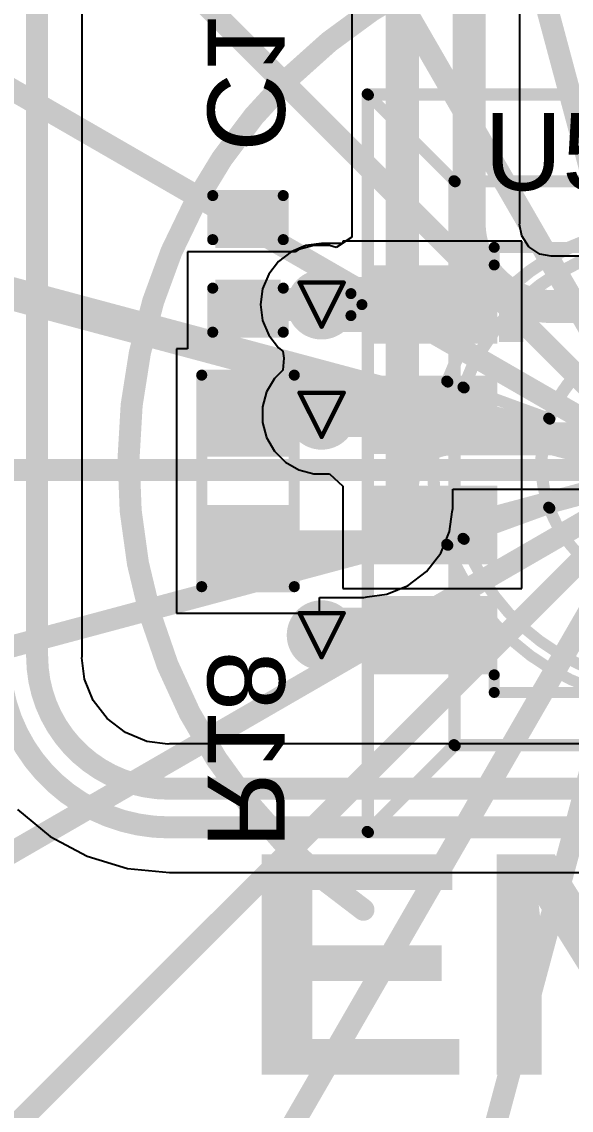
# Model space of a CAD drawing. Header units: inches. Extents: x -7 to 348, y -14 to 159.
# Drawn here: x 28.33 to 34.66, y 12.09 to 24.63 of the extents above; entities that cross this region are included whole.
import ezdxf

# ---------------------------------------------------------------- set-up
doc = ezdxf.new("R2010")
doc.units = ezdxf.units.IN
for name, color, linetype in [('Bottom Layer', 5, 'Continuous'), ('Bottom Overlay', 54, 'Continuous'), ('Bottom Paste', 16, 'Continuous'), ('Bottom Solder', 6, 'Continuous'), ('Dimension', 6, 'Continuous'), ('Drill Drawing', 1, 'Continuous'), ('Fabrication', 76, 'Continuous'), ('Mechanical 4', 56, 'Continuous'), ('Top Layer', 1, 'Continuous'), ('Top Overlay', 2, 'Continuous'), ('Top Paste', 8, 'Continuous'), ('Top Solder', 216, 'Continuous'), ('Via Holes', 16, 'Continuous')]:
    doc.layers.add(name, color=color, linetype=linetype)
doc.styles.add('Arial', font='', dxfattribs={"height": 0.2})
doc.styles.add('Arial Black_Bold', font='', dxfattribs={"height": 0.2})
doc.styles.get('Arial').set_extended_font_data('Arial')
doc.styles.get('Arial Black_Bold').set_extended_font_data('Arial Black', bold=True)

msp = doc.modelspace()

# ---------------------------------------------------------------- hatches: boundary and pattern name
at = {"layer": 'Bottom Layer'}
for points in [[(31.255, 22.083), (30.62, 22.083), (30.62, 22.54), (31.255, 22.54)], [(31.255, 21.143), (30.62, 21.143), (30.62, 21.601), (31.255, 21.601)], [(31.382, 19.721), (30.493, 19.721), (30.493, 20.483), (31.382, 20.483)], [(31.382, 18.197), (30.493, 18.197), (30.493, 18.959), (31.382, 18.959)]]:
    msp.add_hatch(color=5, dxfattribs=at).paths.add_polyline_path(points)
h = msp.add_hatch(color=5, dxfattribs=at)
edge = h.paths.add_edge_path()
edge.add_arc((31.786, 21.372), 0.3, 0, 360)
h = msp.add_hatch(color=5, dxfattribs=at)
edge = h.paths.add_edge_path()
edge.add_arc((31.786, 20.102), 0.3, 0, 360)
h = msp.add_hatch(color=5, dxfattribs=at)
edge = h.paths.add_edge_path()
edge.add_arc((31.786, 17.562), 0.3, 0, 360)
at = {"layer": 'Bottom Paste'}
for points in [[(31.255, 22.083), (30.62, 22.083), (30.62, 22.54), (31.255, 22.54)], [(31.255, 21.143), (30.62, 21.143), (30.62, 21.601), (31.255, 21.601)], [(31.382, 19.721), (30.493, 19.721), (30.493, 20.483), (31.382, 20.483)], [(31.382, 18.197), (30.493, 18.197), (30.493, 18.959), (31.382, 18.959)]]:
    msp.add_hatch(color=16, dxfattribs=at).paths.add_polyline_path(points)
at = {"layer": 'Bottom Solder'}
for points in [[(31.315, 22.023), (30.56, 22.023), (30.56, 22.6), (31.315, 22.6)], [(31.315, 21.083), (30.56, 21.083), (30.56, 21.661), (31.315, 21.661)], [(31.484, 19.619), (30.391, 19.619), (30.391, 20.585), (31.484, 20.585)], [(31.484, 18.095), (30.391, 18.095), (30.391, 19.061), (31.484, 19.061)]]:
    msp.add_hatch(color=6, dxfattribs=at).paths.add_polyline_path(points)
h = msp.add_hatch(color=6, dxfattribs=at)
edge = h.paths.add_edge_path()
edge.add_arc((31.786, 21.372), 0.402, 0, 360)
h = msp.add_hatch(color=6, dxfattribs=at)
edge = h.paths.add_edge_path()
edge.add_arc((31.786, 20.102), 0.402, 0, 360)
h = msp.add_hatch(color=6, dxfattribs=at)
edge = h.paths.add_edge_path()
edge.add_arc((31.786, 17.562), 0.402, 0, 360)
at = {"layer": 'Top Layer'}
for points in [[(32.41, 21.722), (33.71, 21.722), (33.71, 21.022), (32.41, 21.022)], [(32.41, 20.452), (33.71, 20.452), (33.71, 19.752), (32.41, 19.752)], [(32.41, 19.182), (33.71, 19.182), (33.71, 18.482), (32.41, 18.482)], [(32.41, 17.912), (33.71, 17.912), (33.71, 17.212), (32.41, 17.212)]]:
    msp.add_hatch(color=1, dxfattribs=at).paths.add_polyline_path(points)
h = msp.add_hatch(color=1, dxfattribs=at)
edge = h.paths.add_edge_path()
edge.add_arc((31.786, 21.372), 0.3, 0, 360)
h = msp.add_hatch(color=1, dxfattribs=at)
edge = h.paths.add_edge_path()
edge.add_arc((31.786, 20.102), 0.3, 0, 360)
h = msp.add_hatch(color=1, dxfattribs=at)
edge = h.paths.add_edge_path()
edge.add_arc((31.786, 17.562), 0.3, 0, 360)
at = {"layer": 'Top Overlay'}
msp.add_hatch(color=2, dxfattribs=at).paths.add_polyline_path([(33.829, 20.94), (34.109, 20.94), (34.109, 21.601), (33.829, 21.601)])
at = {"layer": 'Top Paste'}
for points in [[(32.41, 21.722), (33.71, 21.722), (33.71, 21.022), (32.41, 21.022)], [(32.41, 20.452), (33.71, 20.452), (33.71, 19.752), (32.41, 19.752)], [(32.41, 19.182), (33.71, 19.182), (33.71, 18.482), (32.41, 18.482)], [(32.41, 17.912), (33.71, 17.912), (33.71, 17.212), (32.41, 17.212)]]:
    msp.add_hatch(color=8, dxfattribs=at).paths.add_polyline_path(points)
at = {"layer": 'Top Solder'}
for points in [[(32.309, 21.824), (33.812, 21.824), (33.812, 20.92), (32.309, 20.92)], [(32.309, 20.554), (33.812, 20.554), (33.812, 19.65), (32.309, 19.65)], [(32.309, 19.284), (33.812, 19.284), (33.812, 18.38), (32.309, 18.38)], [(32.309, 18.014), (33.812, 18.014), (33.812, 17.11), (32.309, 17.11)]]:
    msp.add_hatch(color=216, dxfattribs=at).paths.add_polyline_path(points)
at = {"layer": 'Via Holes'}
h = msp.add_hatch(color=7, dxfattribs=at)
edge = h.paths.add_edge_path()
edge.add_arc((31.786, 21.372), 0.15, 0, 360)
h = msp.add_hatch(color=7, dxfattribs=at)
edge = h.paths.add_edge_path()
edge.add_arc((31.786, 20.102), 0.15, 0, 360)
h = msp.add_hatch(color=7, dxfattribs=at)
edge = h.paths.add_edge_path()
edge.add_arc((31.786, 17.562), 0.15, 0, 360)

# ---------------------------------------------------------------- linework, layer by layer
at = {"layer": 'Bottom Layer'}
for p, q in [((34.068, 22.31), (34.068, 34.639)), ((32.133, 28.107), (32.133, 22.149)), ((34.065, 22.295), (34.068, 22.31)), ((34.091, 22.163), (34.065, 22.295)), ((32.133, 22.149), (31.955, 22.032)), ((34.175, 22.039), (34.091, 22.163)), ((31.48, 21.982), (30.239, 21.982)), ((30.239, 21.982), (30.239, 20.864)), ((31.523, 22.007), (31.48, 21.982)), ((31.696, 22.053), (31.523, 22.007)), ((31.876, 22.053), (31.696, 22.053)), ((31.955, 22.032), (31.876, 22.053)), ((34.299, 21.955), (34.175, 22.039)), ((34.431, 21.929), (34.299, 21.955)), ((34.446, 21.932), (34.431, 21.929)), ((37.74, 21.932), (34.446, 21.932)), ((30.239, 20.864), (30.112, 20.864)), ((30.112, 20.864), (30.112, 19.34)), ((30.112, 19.34), (30.112, 17.816)), ((33.298, 19.021), (33.298, 19.243)), ((33.298, 19.243), (37.74, 19.243)), ((33.261, 18.756), (33.291, 18.984)), ((33.291, 18.984), (33.298, 19.021)), ((33.159, 18.509), (33.261, 18.756)), ((32.996, 18.297), (33.159, 18.509)), ((32.784, 18.135), (32.996, 18.297)), ((32.538, 18.033), (32.784, 18.135)), ((31.763, 17.816), (31.763, 17.995)), ((31.763, 17.995), (32.273, 17.995)), ((32.273, 17.995), (32.309, 18.002)), ((32.309, 18.002), (32.538, 18.033)), ((30.112, 17.816), (31.763, 17.816))]:
    msp.add_line(p, q, dxfattribs=at)
for points, const_width in [([(33.485, 22.31), (33.485, 34.639)], 0.381), ([(32.716, 20.864), (32.716, 34.393)], 0.381), ([(30.938, 21.372), (31.786, 21.372)], 0.381), ([(31.786, 21.372), (32.335, 21.372)], 0.381), ([(34.446, 21.349), (38.565, 21.349)], 0.381), ([(32.716, 19.021), (32.716, 20.991)], 0.381), ([(30.633, 20.102), (31.786, 20.102)], 0.254), ([(33.281, 19.825), (38.565, 19.825)], 0.381), ([(30.938, 18.578), (32.273, 18.578)], 0.381)]:
    msp.add_lwpolyline(points, dxfattribs=dict(at, const_width=const_width))
for points, const_width in [([(33.39, 22.31, 1), (33.581, 22.31, 1)], 0.191), ([(33.39, 22.31, 1), (33.581, 22.31, 1)], 0.191), ([(32.62, 21.753, 1), (32.811, 21.753, 1)], 0.191), ([(30.842, 21.372, 1), (31.033, 21.372, 1)], 0.191), ([(31.691, 21.372, 1), (31.881, 21.372, 1)], 0.191), ([(31.691, 21.372, 1), (31.881, 21.372, 1)], 0.191), ([(32.239, 21.372, 1), (32.43, 21.372, 1)], 0.191), ([(32.239, 21.372, 1), (32.43, 21.372, 1)], 0.191), ([(32.239, 21.372, 1), (32.43, 21.372, 1)], 0.191), ([(34.351, 21.349, 1), (34.541, 21.349, 1)], 0.191), ([(34.351, 21.349, 1), (34.541, 21.349, 1)], 0.191), ([(32.62, 20.991, 1), (32.811, 20.991, 1)], 0.191), ([(32.62, 20.991, 1), (32.811, 20.991, 1)], 0.191), ([(32.62, 20.864, 1), (32.811, 20.864, 1)], 0.191), ([(32.62, 20.391, 1), (32.811, 20.391, 1)], 0.191), ([(30.569, 20.102, 1), (30.696, 20.102, 1)], 0.127), ([(31.722, 20.102, 1), (31.849, 20.102, 1)], 0.127), ([(33.186, 19.825, 1), (33.376, 19.825, 1)], 0.191), ([(33.186, 19.825, 1), (33.376, 19.825, 1)], 0.191), ([(33.186, 19.825, 1), (33.376, 19.825, 1)], 0.191), ([(32.62, 19.26, 1), (32.811, 19.26, 1)], 0.191), ([(32.62, 19.021, 1), (32.811, 19.021, 1)], 0.191), ([(32.62, 19.021, 1), (32.811, 19.021, 1)], 0.191), ([(30.842, 18.578, 1), (31.033, 18.578, 1)], 0.191), ([(32.177, 18.578, 1), (32.368, 18.578, 1)], 0.191), ([(32.177, 18.578, 1), (32.368, 18.578, 1)], 0.191)]:
    msp.add_lwpolyline(points, format="xyb", close=True, dxfattribs=dict(at, const_width=const_width))
at = {"layer": 'Bottom Layer', "const_width": 0.381}
for points in [[(34.446, 21.349, -0.414214), (33.485, 22.31)], [(32.716, 21.753, -0.414214), (32.335, 21.372)], [(32.335, 21.372, -0.414214), (32.716, 20.991)], [(33.281, 19.825, -0.414214), (32.716, 20.391)], [(32.716, 19.26, -0.414214), (33.281, 19.825)], [(32.716, 19.021, -0.414214), (32.273, 18.578)]]:
    msp.add_lwpolyline(points, format="xyb", dxfattribs=at)
at = {"layer": 'Bottom Overlay', "const_width": 0.127}
for points in [[(30.531, 22.629), (31.344, 22.629)], [(30.531, 22.629), (30.531, 22.121)], [(31.344, 22.629), (31.344, 22.121)], [(30.531, 21.562), (30.531, 21.054)], [(31.344, 21.054), (31.344, 21.562)], [(30.531, 21.054), (31.344, 21.054)], [(30.404, 20.559), (30.404, 18.121)], [(30.404, 20.559), (31.471, 20.559)], [(31.471, 20.559), (31.471, 18.121)], [(30.404, 18.121), (31.471, 18.121)]]:
    msp.add_lwpolyline(points, dxfattribs=at)
at = {"layer": 'Bottom Overlay', "const_width": 0.0635}
for points in [[(30.499, 22.629, 1), (30.563, 22.629, 1)], [(30.499, 22.629, 1), (30.563, 22.629, 1)], [(31.312, 22.629, 1), (31.376, 22.629, 1)], [(31.312, 22.629, 1), (31.376, 22.629, 1)], [(30.499, 22.121, 1), (30.563, 22.121, 1)], [(31.312, 22.121, 1), (31.376, 22.121, 1)], [(30.499, 21.562, 1), (30.563, 21.562, 1)], [(31.312, 21.562, 1), (31.376, 21.562, 1)], [(30.499, 21.054, 1), (30.563, 21.054, 1)], [(30.499, 21.054, 1), (30.563, 21.054, 1)], [(31.312, 21.054, 1), (31.376, 21.054, 1)], [(31.312, 21.054, 1), (31.376, 21.054, 1)], [(30.372, 20.559, 1), (30.436, 20.559, 1)], [(30.372, 20.559, 1), (30.436, 20.559, 1)], [(31.439, 20.559, 1), (31.503, 20.559, 1)], [(31.439, 20.559, 1), (31.503, 20.559, 1)], [(30.372, 18.121, 1), (30.436, 18.121, 1)], [(30.372, 18.121, 1), (30.436, 18.121, 1)], [(31.439, 18.121, 1), (31.503, 18.121, 1)], [(31.439, 18.121, 1), (31.503, 18.121, 1)]]:
    msp.add_lwpolyline(points, format="xyb", close=True, dxfattribs=at)
at = {"layer": 'Dimension'}
for points, const_width in [([(28.979, 44.954), (42.676, -6.16)], 0.254), ([(29.163, -5.347), (42.363, 43.915)], 0.254), ([(21.817, 43.704), (50.067, -5.227)], 0.254), ([(22.333, -3.876), (47.833, 40.291)], 0.254), ([(17.944, 37.336), (55.362, -0.082)], 0.254), ([(16.654, 0.307), (52.716, 36.37)], 0.254), ([(11.511, 5.4), (60.306, 33.609)], 0.254), ([(15.044, 31.457), (58.345, 6.457)], 0.254), ([(11.03, 12.827), (59.327, 25.768)], 0.254), ([(12.303, 25.762), (61.168, 12.669)], 0.381), ([(11.711, 19.467), (61.711, 19.467)], 0.254)]:
    msp.add_lwpolyline(points, dxfattribs=dict(at, const_width=const_width))
at = {"layer": 'Dimension', "const_width": 0.254}
for points in [[(58.31, 19.467, 1), (13.31, 19.467, 1)], [(54.56, 19.467, 1), (17.06, 19.467, 1)]]:
    msp.add_lwpolyline(points, format="xyb", close=True, dxfattribs=at)
at = {"layer": 'Drill Drawing', "const_width": 0.0508}
for points in [[(31.532, 21.626), (32.04, 21.626)], [(31.532, 21.626), (31.786, 21.118)], [(31.786, 21.118), (32.04, 21.626)], [(31.532, 20.356), (32.04, 20.356)], [(31.532, 20.356), (31.786, 19.848)], [(31.786, 19.848), (32.04, 20.356)], [(31.532, 17.816), (32.04, 17.816)], [(31.532, 17.816), (31.786, 17.308)], [(31.786, 17.308), (32.04, 17.816)]]:
    msp.add_lwpolyline(points, dxfattribs=at)
at = {"layer": 'Drill Drawing', "const_width": 0.0254}
for points in [[(31.519, 21.626, 1), (31.545, 21.626, 1)], [(31.519, 21.626, 1), (31.545, 21.626, 1)], [(32.027, 21.626, 1), (32.053, 21.626, 1)], [(32.027, 21.626, 1), (32.053, 21.626, 1)], [(31.773, 21.118, 1), (31.799, 21.118, 1)], [(31.773, 21.118, 1), (31.799, 21.118, 1)], [(31.519, 20.356, 1), (31.545, 20.356, 1)], [(31.519, 20.356, 1), (31.545, 20.356, 1)], [(32.027, 20.356, 1), (32.053, 20.356, 1)], [(32.027, 20.356, 1), (32.053, 20.356, 1)], [(31.773, 19.848, 1), (31.799, 19.848, 1)], [(31.773, 19.848, 1), (31.799, 19.848, 1)], [(31.519, 17.816, 1), (31.545, 17.816, 1)], [(31.519, 17.816, 1), (31.545, 17.816, 1)], [(32.027, 17.816, 1), (32.053, 17.816, 1)], [(32.027, 17.816, 1), (32.053, 17.816, 1)], [(31.773, 17.308, 1), (31.799, 17.308, 1)], [(31.773, 17.308, 1), (31.799, 17.308, 1)]]:
    msp.add_lwpolyline(points, format="xyb", close=True, dxfattribs=at)
at = {"layer": 'Fabrication'}
for points, const_width in [([(22.395, 23.55, -0.436929), (40.83, 32.619)], 0.0127), ([(22.395, 23.55, -0.436929), (40.83, 32.619)], 0.0127), ([(53.194, 31.333, -1.1671), (15.675, 13.587)], 0.0127), ([(53.194, 31.333, -1.1671), (15.675, 13.587)], 0.0127), ([(53.194, 31.333, -1.1671), (15.675, 13.587)], 0.0127), ([(53.194, 31.333, -1.1671), (15.675, 13.587)], 0.0127), ([(54.511, 31.138, -1.205705), (14.177, 15.55)], 0.0127), ([(54.511, 31.138, -1.205705), (14.177, 15.55)], 0.0127), ([(46.068, 30.495, -1.250986), (21.846, 14.074)], 0.0127), ([(46.068, 30.495, -1.250986), (21.846, 14.074)], 0.0127), ([(46.068, 30.495, -1.250986), (21.846, 14.074)], 0.0127), ([(46.068, 30.495, -1.250986), (21.846, 14.074)], 0.0127), ([(44.83, 30.257, -1.342703), (22.394, 15.55)], 0.0127), ([(33.227, 20.491, -0.700208), (38.395, 20.491)], 0.127), ([(33.227, 20.491, -0.700208), (38.395, 20.491)], 0.127), ([(33.227, 20.491, -0.700208), (38.395, 20.491)], 0.127), ([(33.227, 20.491, -0.700208), (38.395, 20.491)], 0.127), ([(33.227, 20.491, -0.700208), (38.395, 20.491)], 0.127), ([(33.227, 20.491, -0.700208), (38.395, 20.491)], 0.127), ([(33.241, 20.479, -0.700208), (38.409, 20.479)], 0.127), ([(33.241, 20.479, -0.700208), (38.409, 20.479)], 0.127), ([(33.241, 20.479, -0.700208), (38.409, 20.479)], 0.127), ([(33.241, 20.479, -0.700208), (38.409, 20.479)], 0.127), ([(33.241, 20.479, -0.700208), (38.409, 20.479)], 0.127), ([(33.241, 20.479, -0.700208), (38.409, 20.479)], 0.127), ([(33.415, 20.422, -0.700208), (38.207, 20.422)], 0.127), ([(33.415, 20.422, -0.700208), (38.207, 20.422)], 0.127), ([(33.429, 20.411, -0.700208), (38.221, 20.411)], 0.127), ([(33.429, 20.411, -0.700208), (38.221, 20.411)], 0.127), ([(34.401, 20.063, -0.700208), (37.221, 20.063)], 0.127), ([(34.401, 20.063, -0.700208), (37.221, 20.063)], 0.127), ([(34.415, 20.052, -0.700208), (37.234, 20.052)], 0.127), ([(34.415, 20.052, -0.700208), (37.234, 20.052)], 0.127), ([(36.872, 18.489, -1), (34.75, 20.611)], 0.127), ([(36.872, 18.489, -1), (34.75, 20.611)], 0.127), ([(36.885, 18.478, -1), (34.764, 20.599)], 0.127), ([(36.885, 18.478, -1), (34.764, 20.599)], 0.127), ([(33.227, 18.609, -0.176327), (33.227, 20.491)], 0.127), ([(33.227, 18.609, -0.176327), (33.227, 20.491)], 0.127), ([(33.241, 18.598, -0.176327), (33.241, 20.479)], 0.127), ([(33.241, 18.598, -0.176327), (33.241, 20.479)], 0.127), ([(34.401, 19.037, -0.176327), (34.401, 20.063)], 0.127), ([(34.401, 19.037, -0.176327), (34.401, 20.063)], 0.127), ([(34.415, 19.025, -0.176327), (34.415, 20.052)], 0.127), ([(34.415, 19.025, -0.176327), (34.415, 20.052)], 0.127), ([(37.221, 19.037, -0.700208), (34.401, 19.037)], 0.127), ([(37.221, 19.037, -0.700208), (34.401, 19.037)], 0.127), ([(37.234, 19.025, -0.700208), (34.415, 19.025)], 0.127), ([(37.234, 19.025, -0.700208), (34.415, 19.025)], 0.127), ([(38.207, 18.678, -0.700208), (33.415, 18.678)], 0.127), ([(38.207, 18.678, -0.700208), (33.415, 18.678)], 0.127), ([(38.221, 18.666, -0.700208), (33.429, 18.666)], 0.127), ([(38.221, 18.666, -0.700208), (33.429, 18.666)], 0.127), ([(38.409, 18.598, -0.700208), (33.241, 18.598)], 0.127)]:
    msp.add_lwpolyline(points, format="xyb", dxfattribs=dict(at, const_width=const_width))
at = {"layer": 'Fabrication', "const_width": 0.127}
for points in [[(32.311, 23.8), (37.94, 23.8)], [(32.311, 23.8), (37.94, 23.8)], [(32.311, 23.8), (37.94, 23.8)], [(32.311, 23.8), (37.94, 23.8)], [(32.311, 15.3), (32.311, 23.8)], [(32.311, 15.3), (32.311, 23.8)], [(32.311, 15.3), (32.311, 23.8)], [(32.311, 15.3), (32.311, 23.8)], [(32.311, 23.8), (33.311, 22.8)], [(32.311, 23.8), (33.311, 22.8)], [(32.325, 23.788), (37.953, 23.788)], [(32.325, 23.788), (37.953, 23.788)], [(32.325, 23.788), (37.953, 23.788)], [(32.325, 23.788), (37.953, 23.788)], [(32.325, 15.288), (32.325, 23.788)], [(32.325, 15.288), (32.325, 23.788)], [(32.325, 15.288), (32.325, 23.788)], [(32.325, 15.288), (32.325, 23.788)], [(32.325, 23.788), (33.325, 22.788)], [(32.325, 23.788), (33.325, 22.788)], [(33.311, 22.8), (36.94, 22.8)], [(33.311, 22.8), (36.94, 22.8)], [(33.311, 16.3), (33.311, 22.8)], [(33.311, 16.3), (33.311, 22.8)], [(33.325, 22.788), (36.953, 22.788)], [(33.325, 22.788), (36.953, 22.788)], [(33.325, 16.288), (33.325, 22.788)], [(33.325, 16.288), (33.325, 22.788)], [(33.227, 20.491), (34.401, 20.063)], [(33.227, 20.491), (34.401, 20.063)], [(33.227, 20.491), (33.415, 20.422)], [(33.227, 20.491), (33.415, 20.422)], [(33.241, 20.479), (34.415, 20.052)], [(33.241, 20.479), (34.415, 20.052)], [(33.241, 20.479), (33.429, 20.411)], [(33.241, 20.479), (33.429, 20.411)], [(33.415, 20.422), (34.401, 20.063)], [(33.415, 20.422), (34.401, 20.063)], [(33.429, 20.411), (34.415, 20.052)], [(33.429, 20.411), (34.415, 20.052)], [(33.227, 18.609), (34.401, 19.037)], [(33.227, 18.609), (34.401, 19.037)], [(33.241, 18.598), (34.415, 19.025)], [(33.241, 18.598), (34.415, 19.025)], [(33.415, 18.678), (34.401, 19.037)], [(33.415, 18.678), (34.401, 19.037)], [(33.429, 18.666), (34.415, 19.025)], [(33.429, 18.666), (34.415, 19.025)], [(33.227, 18.609), (33.415, 18.678)], [(33.227, 18.609), (33.415, 18.678)], [(33.241, 18.598), (33.429, 18.666)], [(33.241, 18.598), (33.429, 18.666)], [(32.311, 15.3), (33.311, 16.3)], [(32.311, 15.3), (33.311, 16.3)], [(32.325, 15.288), (33.325, 16.288)], [(32.325, 15.288), (33.325, 16.288)], [(33.311, 16.3), (38.311, 16.3)], [(33.311, 16.3), (38.311, 16.3)], [(33.325, 16.288), (38.325, 16.288)], [(33.325, 16.288), (38.325, 16.288)], [(32.311, 15.3), (39.311, 15.3)], [(32.311, 15.3), (39.311, 15.3)], [(32.311, 15.3), (39.311, 15.3)], [(32.311, 15.3), (39.311, 15.3)], [(32.325, 15.288), (39.325, 15.288)], [(32.325, 15.288), (39.325, 15.288)], [(32.325, 15.288), (39.325, 15.288)], [(32.325, 15.288), (39.325, 15.288)]]:
    msp.add_lwpolyline(points, dxfattribs=at)
at = {"layer": 'Fabrication', "const_width": 0.0635}
for points in [[(32.279, 23.8, 1), (32.343, 23.8, 1)], [(32.279, 23.8, 1), (32.343, 23.8, 1)], [(32.279, 23.8, 1), (32.343, 23.8, 1)], [(32.279, 23.8, 1), (32.343, 23.8, 1)], [(32.279, 23.8, 1), (32.343, 23.8, 1)], [(32.279, 23.8, 1), (32.343, 23.8, 1)], [(32.279, 23.8, 1), (32.343, 23.8, 1)], [(32.279, 23.8, 1), (32.343, 23.8, 1)], [(32.279, 23.8, 1), (32.343, 23.8, 1)], [(32.279, 23.8, 1), (32.343, 23.8, 1)], [(32.293, 23.788, 1), (32.357, 23.788, 1)], [(32.293, 23.788, 1), (32.357, 23.788, 1)], [(32.293, 23.788, 1), (32.357, 23.788, 1)], [(32.293, 23.788, 1), (32.357, 23.788, 1)], [(32.293, 23.788, 1), (32.357, 23.788, 1)], [(32.293, 23.788, 1), (32.357, 23.788, 1)], [(32.293, 23.788, 1), (32.357, 23.788, 1)], [(32.293, 23.788, 1), (32.357, 23.788, 1)], [(32.293, 23.788, 1), (32.357, 23.788, 1)], [(32.293, 23.788, 1), (32.357, 23.788, 1)], [(33.279, 22.8, 1), (33.343, 22.8, 1)], [(33.279, 22.8, 1), (33.343, 22.8, 1)], [(33.279, 22.8, 1), (33.343, 22.8, 1)], [(33.279, 22.8, 1), (33.343, 22.8, 1)], [(33.279, 22.8, 1), (33.343, 22.8, 1)], [(33.279, 22.8, 1), (33.343, 22.8, 1)], [(33.293, 22.788, 1), (33.357, 22.788, 1)], [(33.293, 22.788, 1), (33.357, 22.788, 1)], [(33.293, 22.788, 1), (33.357, 22.788, 1)], [(33.293, 22.788, 1), (33.357, 22.788, 1)], [(33.293, 22.788, 1), (33.357, 22.788, 1)], [(33.293, 22.788, 1), (33.357, 22.788, 1)], [(33.195, 20.491, 1), (33.259, 20.491, 1)], [(33.195, 20.491, 1), (33.259, 20.491, 1)], [(33.195, 20.491, 1), (33.259, 20.491, 1)], [(33.195, 20.491, 1), (33.259, 20.491, 1)], [(33.195, 20.491, 1), (33.259, 20.491, 1)], [(33.195, 20.491, 1), (33.259, 20.491, 1)], [(33.195, 20.491, 1), (33.259, 20.491, 1)], [(33.195, 20.491, 1), (33.259, 20.491, 1)], [(33.195, 20.491, 1), (33.259, 20.491, 1)], [(33.195, 20.491, 1), (33.259, 20.491, 1)], [(33.195, 20.491, 1), (33.259, 20.491, 1)], [(33.195, 20.491, 1), (33.259, 20.491, 1)], [(33.209, 20.479, 1), (33.272, 20.479, 1)], [(33.209, 20.479, 1), (33.272, 20.479, 1)], [(33.209, 20.479, 1), (33.272, 20.479, 1)], [(33.209, 20.479, 1), (33.272, 20.479, 1)], [(33.209, 20.479, 1), (33.272, 20.479, 1)], [(33.209, 20.479, 1), (33.272, 20.479, 1)], [(33.209, 20.479, 1), (33.272, 20.479, 1)], [(33.209, 20.479, 1), (33.272, 20.479, 1)], [(33.209, 20.479, 1), (33.272, 20.479, 1)], [(33.209, 20.479, 1), (33.272, 20.479, 1)], [(33.209, 20.479, 1), (33.272, 20.479, 1)], [(33.209, 20.479, 1), (33.272, 20.479, 1)], [(33.383, 20.422, 1), (33.447, 20.422, 1)], [(33.383, 20.422, 1), (33.447, 20.422, 1)], [(33.383, 20.422, 1), (33.447, 20.422, 1)], [(33.383, 20.422, 1), (33.447, 20.422, 1)], [(33.383, 20.422, 1), (33.447, 20.422, 1)], [(33.383, 20.422, 1), (33.447, 20.422, 1)], [(33.397, 20.411, 1), (33.46, 20.411, 1)], [(33.397, 20.411, 1), (33.46, 20.411, 1)], [(33.397, 20.411, 1), (33.46, 20.411, 1)], [(33.397, 20.411, 1), (33.46, 20.411, 1)], [(33.397, 20.411, 1), (33.46, 20.411, 1)], [(33.397, 20.411, 1), (33.46, 20.411, 1)], [(34.37, 20.063, 1), (34.433, 20.063, 1)], [(34.37, 20.063, 1), (34.433, 20.063, 1)], [(34.37, 20.063, 1), (34.433, 20.063, 1)], [(34.37, 20.063, 1), (34.433, 20.063, 1)], [(34.37, 20.063, 1), (34.433, 20.063, 1)], [(34.37, 20.063, 1), (34.433, 20.063, 1)], [(34.37, 20.063, 1), (34.433, 20.063, 1)], [(34.37, 20.063, 1), (34.433, 20.063, 1)], [(34.384, 20.052, 1), (34.447, 20.052, 1)], [(34.384, 20.052, 1), (34.447, 20.052, 1)], [(34.384, 20.052, 1), (34.447, 20.052, 1)], [(34.384, 20.052, 1), (34.447, 20.052, 1)], [(34.384, 20.052, 1), (34.447, 20.052, 1)], [(34.384, 20.052, 1), (34.447, 20.052, 1)], [(34.384, 20.052, 1), (34.447, 20.052, 1)], [(34.384, 20.052, 1), (34.447, 20.052, 1)], [(34.37, 19.037, 1), (34.433, 19.037, 1)], [(34.37, 19.037, 1), (34.433, 19.037, 1)], [(34.37, 19.037, 1), (34.433, 19.037, 1)], [(34.37, 19.037, 1), (34.433, 19.037, 1)], [(34.37, 19.037, 1), (34.433, 19.037, 1)], [(34.37, 19.037, 1), (34.433, 19.037, 1)], [(34.37, 19.037, 1), (34.433, 19.037, 1)], [(34.37, 19.037, 1), (34.433, 19.037, 1)], [(34.384, 19.025, 1), (34.447, 19.025, 1)], [(34.384, 19.025, 1), (34.447, 19.025, 1)], [(34.384, 19.025, 1), (34.447, 19.025, 1)], [(34.384, 19.025, 1), (34.447, 19.025, 1)], [(34.384, 19.025, 1), (34.447, 19.025, 1)], [(34.384, 19.025, 1), (34.447, 19.025, 1)], [(34.384, 19.025, 1), (34.447, 19.025, 1)], [(34.384, 19.025, 1), (34.447, 19.025, 1)], [(33.383, 18.678, 1), (33.447, 18.678, 1)], [(33.383, 18.678, 1), (33.447, 18.678, 1)], [(33.383, 18.678, 1), (33.447, 18.678, 1)], [(33.383, 18.678, 1), (33.447, 18.678, 1)], [(33.383, 18.678, 1), (33.447, 18.678, 1)], [(33.383, 18.678, 1), (33.447, 18.678, 1)], [(33.397, 18.666, 1), (33.46, 18.666, 1)], [(33.397, 18.666, 1), (33.46, 18.666, 1)], [(33.397, 18.666, 1), (33.46, 18.666, 1)], [(33.397, 18.666, 1), (33.46, 18.666, 1)], [(33.397, 18.666, 1), (33.46, 18.666, 1)], [(33.397, 18.666, 1), (33.46, 18.666, 1)], [(33.195, 18.609, 1), (33.259, 18.609, 1)], [(33.195, 18.609, 1), (33.259, 18.609, 1)], [(33.195, 18.609, 1), (33.259, 18.609, 1)], [(33.195, 18.609, 1), (33.259, 18.609, 1)], [(33.195, 18.609, 1), (33.259, 18.609, 1)], [(33.195, 18.609, 1), (33.259, 18.609, 1)], [(33.209, 18.598, 1), (33.272, 18.598, 1)], [(33.209, 18.598, 1), (33.272, 18.598, 1)], [(33.209, 18.598, 1), (33.272, 18.598, 1)], [(33.209, 18.598, 1), (33.272, 18.598, 1)], [(33.209, 18.598, 1), (33.272, 18.598, 1)], [(33.209, 18.598, 1), (33.272, 18.598, 1)], [(33.209, 18.598, 1), (33.272, 18.598, 1)], [(33.279, 16.3, 1), (33.343, 16.3, 1)], [(33.279, 16.3, 1), (33.343, 16.3, 1)], [(33.279, 16.3, 1), (33.343, 16.3, 1)], [(33.279, 16.3, 1), (33.343, 16.3, 1)], [(33.279, 16.3, 1), (33.343, 16.3, 1)], [(33.279, 16.3, 1), (33.343, 16.3, 1)], [(33.293, 16.288, 1), (33.357, 16.288, 1)], [(33.293, 16.288, 1), (33.357, 16.288, 1)], [(33.293, 16.288, 1), (33.357, 16.288, 1)], [(33.293, 16.288, 1), (33.357, 16.288, 1)], [(33.293, 16.288, 1), (33.357, 16.288, 1)], [(33.293, 16.288, 1), (33.357, 16.288, 1)], [(32.279, 15.3, 1), (32.343, 15.3, 1)], [(32.279, 15.3, 1), (32.343, 15.3, 1)], [(32.279, 15.3, 1), (32.343, 15.3, 1)], [(32.279, 15.3, 1), (32.343, 15.3, 1)], [(32.279, 15.3, 1), (32.343, 15.3, 1)], [(32.279, 15.3, 1), (32.343, 15.3, 1)], [(32.279, 15.3, 1), (32.343, 15.3, 1)], [(32.279, 15.3, 1), (32.343, 15.3, 1)], [(32.279, 15.3, 1), (32.343, 15.3, 1)], [(32.279, 15.3, 1), (32.343, 15.3, 1)], [(32.293, 15.288, 1), (32.357, 15.288, 1)], [(32.293, 15.288, 1), (32.357, 15.288, 1)], [(32.293, 15.288, 1), (32.357, 15.288, 1)], [(32.293, 15.288, 1), (32.357, 15.288, 1)], [(32.293, 15.288, 1), (32.357, 15.288, 1)], [(32.293, 15.288, 1), (32.357, 15.288, 1)], [(32.293, 15.288, 1), (32.357, 15.288, 1)], [(32.293, 15.288, 1), (32.357, 15.288, 1)], [(32.293, 15.288, 1), (32.357, 15.288, 1)], [(32.293, 15.288, 1), (32.357, 15.288, 1)]]:
    msp.add_lwpolyline(points, format="xyb", close=True, dxfattribs=at)
at = {"layer": 'Mechanical 4', "const_width": 0.0127}
for points in [[(50.811, 19.55, 1), (20.811, 19.55, 1)], [(50.811, 19.55, 1), (20.811, 19.55, 1)], [(50.811, 19.55, 1), (20.811, 19.55, 1)], [(50.811, 19.55, 1), (20.811, 19.55, 1)], [(50.825, 19.538, 1), (20.825, 19.538, 1)], [(50.825, 19.538, 1), (20.825, 19.538, 1)], [(50.825, 19.538, 1), (20.825, 19.538, 1)], [(50.825, 19.538, 1), (20.825, 19.538, 1)]]:
    msp.add_lwpolyline(points, format="xyb", close=True, dxfattribs=at)
at = {"layer": 'Top Layer'}
for p, q in [((29.026, 17.317), (29.026, 30.198)), ((34.091, 22.103), (32.029, 22.103)), ((32.029, 22.103), (32.029, 22.076)), ((34.091, 20.641), (34.091, 22.103)), ((31.434, 21.982), (31.288, 21.87)), ((31.604, 22.052), (31.434, 21.982)), ((31.786, 22.076), (31.604, 22.052)), ((32.029, 22.076), (31.786, 22.076)), ((31.288, 21.87), (31.176, 21.724)), ((31.176, 21.724), (31.105, 21.554)), ((31.105, 21.554), (31.081, 21.372)), ((31.081, 21.372), (31.105, 21.19)), ((31.105, 21.19), (31.176, 21.02)), ((31.176, 21.02), (31.288, 20.874)), ((31.288, 20.874), (31.338, 20.835)), ((31.338, 20.835), (31.351, 20.753)), ((31.351, 20.753), (31.338, 20.617)), ((31.338, 20.617), (31.241, 20.52)), ((34.091, 19.371), (34.091, 20.641)), ((31.241, 20.52), (31.151, 20.365)), ((31.151, 20.365), (31.105, 20.192)), ((31.105, 20.192), (31.105, 20.012)), ((31.105, 20.012), (31.151, 19.839)), ((31.151, 19.839), (31.241, 19.684)), ((31.241, 19.684), (31.368, 19.557)), ((31.368, 19.557), (31.523, 19.467)), ((31.523, 19.467), (31.696, 19.421)), ((31.696, 19.421), (31.876, 19.421)), ((31.876, 19.421), (32.029, 19.278)), ((34.091, 18.101), (34.091, 19.371)), ((32.029, 19.278), (32.029, 18.101)), ((32.029, 18.101), (34.091, 18.101)), ((29.022, 17.299), (29.026, 17.317)), ((29.054, 17.055), (29.022, 17.299)), ((29.155, 16.81), (29.054, 17.055)), ((29.316, 16.601), (29.155, 16.81)), ((29.526, 16.44), (29.316, 16.601)), ((29.77, 16.338), (29.526, 16.44)), ((30.015, 16.306), (29.77, 16.338)), ((30.033, 16.31), (30.015, 16.306)), ((35.991, 16.31), (30.033, 16.31)), ((28.281, 15.551), (28.657, 15.243)), ((28.657, 15.243), (29.085, 15.014)), ((29.085, 15.014), (29.549, 14.873)), ((29.549, 14.873), (30.033, 14.826)), ((30.033, 14.826), (30.033, 14.828)), ((30.033, 14.828), (30.035, 14.828)), ((30.033, 14.826), (30.033, 14.826)), ((30.035, 14.828), (36.168, 14.828))]:
    msp.add_line(p, q, dxfattribs=at)
for points, const_width in [([(23.96, 38.675, -0.53877), (58.062, 22.885)], 2.032), ([(30.033, 15.792, -0.414214), (28.508, 17.317)], 0.254), ([(30.033, 15.346, -0.414214), (28.076, 17.302)], 0.254)]:
    msp.add_lwpolyline(points, format="xyb", dxfattribs=dict(at, const_width=const_width))
for points, const_width in [([(28.508, 17.317), (28.508, 30.198)], 0.254), ([(31.786, 21.372), (33.06, 21.372)], 0.635), ([(31.786, 20.102), (33.06, 20.102)], 0.508), ([(31.786, 17.562), (33.06, 17.562)], 0.635), ([(30.033, 15.792), (36.068, 15.792)], 0.254), ([(30.033, 15.346), (30.034, 15.346)], 0.254), ([(30.034, 15.346), (36.168, 15.346)], 0.254)]:
    msp.add_lwpolyline(points, dxfattribs=dict(at, const_width=const_width))
for points, const_width in [([(31.627, 21.372, 1), (31.945, 21.372, 1)], 0.318), ([(32.902, 21.372, 1), (33.219, 21.372, 1)], 0.318), ([(31.659, 20.102, 1), (31.913, 20.102, 1)], 0.254), ([(32.933, 20.102, 1), (33.187, 20.102, 1)], 0.254), ([(31.627, 17.562, 1), (31.945, 17.562, 1)], 0.318), ([(32.902, 17.562, 1), (33.219, 17.562, 1)], 0.318), ([(28.444, 17.317, 1), (28.571, 17.317, 1)], 0.127), ([(28.444, 17.317, 1), (28.571, 17.317, 1)], 0.127), ([(29.969, 15.792, 1), (30.096, 15.792, 1)], 0.127), ([(29.969, 15.792, 1), (30.096, 15.792, 1)], 0.127), ([(29.969, 15.346, 1), (30.096, 15.346, 1)], 0.127), ([(29.969, 15.346, 1), (30.096, 15.346, 1)], 0.127), ([(29.971, 15.346, 1), (30.098, 15.346, 1)], 0.127), ([(29.971, 15.346, 1), (30.098, 15.346, 1)], 0.127)]:
    msp.add_lwpolyline(points, format="xyb", close=True, dxfattribs=dict(at, const_width=const_width))
at = {"layer": 'Top Overlay'}
for points, const_width in [([(50.81, 19.467, 1), (20.81, 19.467, 1)], 0.254), ([(33.743, 22.032, 1), (33.806, 22.032, 1)], 0.0635), ([(33.743, 22.032, 1), (33.806, 22.032, 1)], 0.0635), ([(33.743, 21.829, 1), (33.806, 21.829, 1)], 0.0635), ([(32.092, 21.499, 1), (32.155, 21.499, 1)], 0.0635), ([(32.092, 21.499, 1), (32.155, 21.499, 1)], 0.0635), ([(32.219, 21.372, 1), (32.282, 21.372, 1)], 0.0635), ([(32.219, 21.372, 1), (32.282, 21.372, 1)], 0.0635), ([(32.092, 21.245, 1), (32.155, 21.245, 1)], 0.0635), ([(32.092, 21.245, 1), (32.155, 21.245, 1)], 0.0635), ([(33.743, 17.105, 1), (33.806, 17.105, 1)], 0.0635), ([(33.743, 16.902, 1), (33.806, 16.902, 1)], 0.0635), ([(33.743, 16.902, 1), (33.806, 16.902, 1)], 0.0635), ([(32.204, 14.397, 1), (32.331, 14.397, 1)], 0.127)]:
    msp.add_lwpolyline(points, format="xyb", close=True, dxfattribs=dict(at, const_width=const_width))
at = {"layer": 'Top Overlay', "const_width": 0.254}
msp.add_lwpolyline([(32.268, 14.397, -3.227024), (39.339, 14.383)], format="xyb", dxfattribs=at)
at = {"layer": 'Top Overlay', "const_width": 0.127}
for points in [[(33.775, 21.829), (33.775, 22.032)], [(33.775, 22.032), (37.839, 22.032)], [(32.124, 21.245), (32.124, 21.499)], [(32.124, 21.499), (32.251, 21.372)], [(32.124, 21.245), (32.251, 21.372)], [(33.775, 16.902), (33.775, 17.105)], [(33.775, 16.902), (37.839, 16.902)]]:
    msp.add_lwpolyline(points, dxfattribs=at)

# ---------------------------------------------------------------- texts
at = {"layer": 'Bottom Overlay', "style": 'Arial', "text_generation_flag": 2}
for s, p in [('C19', (30.472, 23.135)), ('R18', (30.472, 15.104))]:
    msp.add_text(s, height=0.889, rotation=270, dxfattribs=at).set_placement(p)
at = {"layer": 'Top Overlay', "style": 'Arial'}
msp.add_text('U5', height=0.889, dxfattribs=at).set_placement((33.661, 22.691))
at = {"layer": 'Top Overlay', "style": 'Arial Black_Bold'}
msp.add_text('ENCODER', height=2.54, rotation=360, dxfattribs=at).set_placement((30.823, 12.496))

doc.saveas('drawing.dxf')
